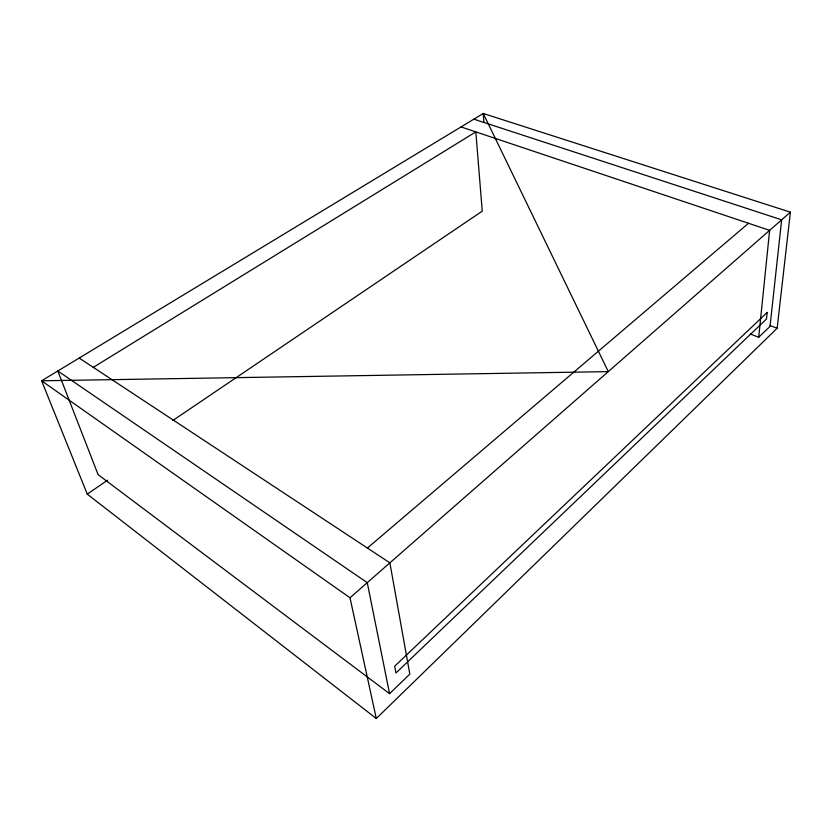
<?xml version="1.0" encoding="UTF-8"?>
<svg xmlns="http://www.w3.org/2000/svg" width="832" height="832" viewBox="0 0 832 832"><rect width="100%" height="100%" fill="white"/><g stroke="black" fill="none" stroke-linecap="round" stroke-linejoin="round"><path stroke-width="1.25" d="M750.277 333.954L758.711 337.303L769.631 230.35L461.022 126.932M777.15 328.255L790.4 212.16L483.246 113.485L41.6 380.796L87.266 494.135L376.303 718.515L777.15 328.255L769.912 325.447M389.563 693.67L367.255 582.66L57.814 370.989L98.103 474.625L389.563 693.67L409.812 674.118L389.875 562.858L79.175 358.051M758.711 337.303L770.026 326.383L781.643 219.825L473.855 119.163M376.303 718.515L350.002 597.771L790.4 212.16M367.411 548.049L748.509 223.267M87.266 494.135L107.619 480.178M172.796 420.524L482.248 211.151L475.831 131.893L93.278 367.349M350.002 597.771L41.6 380.796L608.286 371.623L483.246 113.485L483.922 122.45M767.177 312.406L766.48 318.999L395.959 672.974L394.67 666.224L767.177 312.406"/></g></svg>
